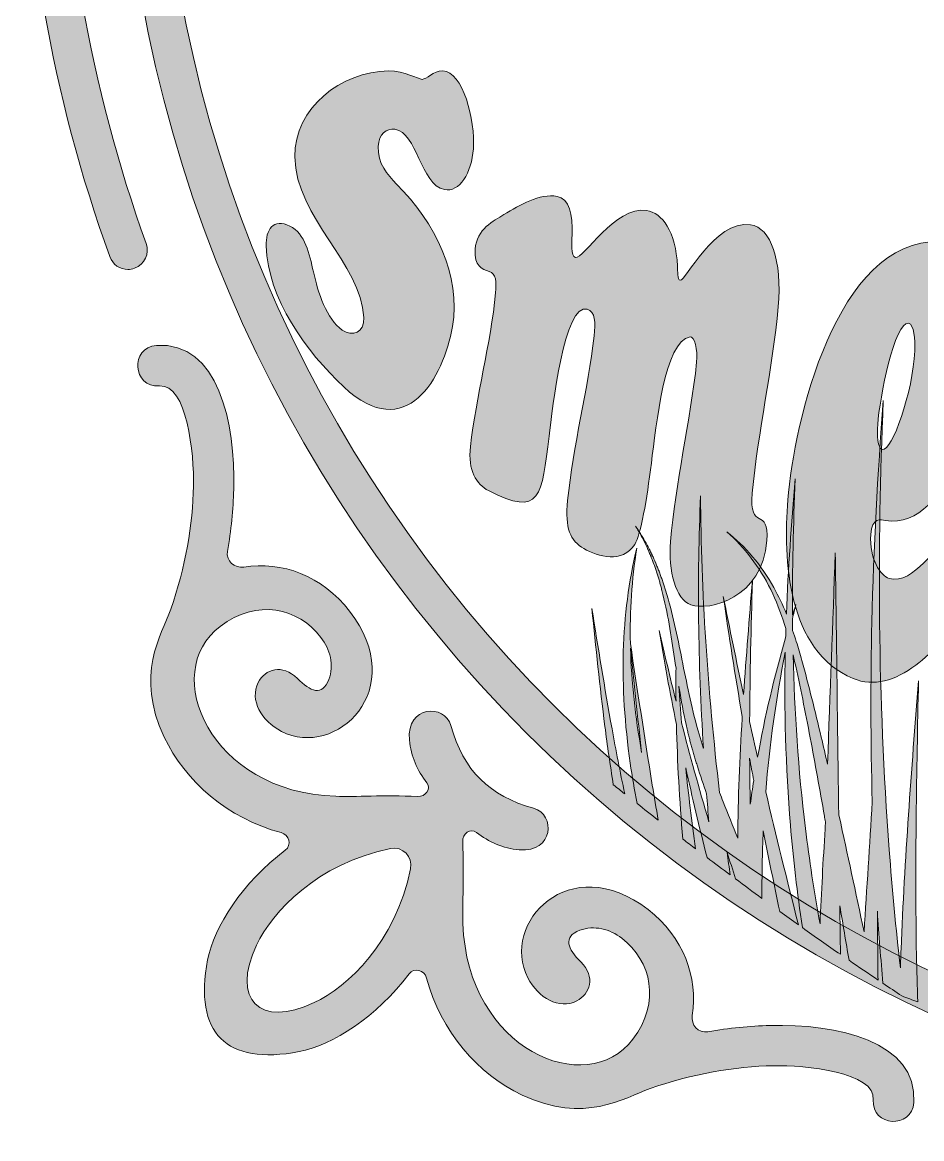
# Model space of a CAD drawing. Extents: x 431 to 599, y -390 to -223.
# Drawn here: x 431.5 to 482.2, y -384.9 to -321.9 of the extents above; entities that cross this region are included whole.
import ezdxf

# ---------------------------------------------------------------- set-up
doc = ezdxf.new("R2010")
doc.units = 0
doc.header["$MEASUREMENT"] = 0
doc.layers.add('Layer 1', color=7, linetype='Continuous', lineweight=0)

# ---------------------------------------------------------------- blocks, each defined once
blk = doc.blocks.new('Block_2')
at = {"layer": 'Layer 1', "true_color": 0x000000, "transparency": 33554687}
h = blk.add_hatch(color=18, dxfattribs=at)
h.dxf.hatch_style = 2
edge = h.paths.add_edge_path()
edge.add_spline(control_points=[(468.564, -359.781), (468.677, -360.445), (468.804, -361.118), (468.965, -361.805), (468.985, -361.891), (469.005, -361.977), (469.025, -362.063), (469.047, -362.15), (469.069, -362.236), (469.09, -362.323), (469.101, -362.366), (469.112, -362.41), (469.123, -362.453), (469.135, -362.496), (469.147, -362.54), (469.159, -362.583), (469.182, -362.67), (469.206, -362.757), (469.23, -362.844), (469.242, -362.888), (469.254, -362.932), (469.266, -362.975), (469.272, -362.997), (469.277, -363.019), (469.284, -363.041), (469.29, -363.063), (469.296, -363.084), (469.303, -363.106), (469.329, -363.193), (469.355, -363.281), (469.38, -363.368), (469.406, -363.455), (469.432, -363.543), (469.458, -363.631), (469.486, -363.718), (469.513, -363.805), (469.541, -363.893), (469.703, -364.411), (469.878, -364.93), (470.058, -365.45), (470.099, -365.975), (470.143, -366.503), (470.189, -367.034), (469.631, -365.129), (469.116, -363.268), (468.646, -361.45), (468.59, -360.757), (468.54, -360.067), (468.497, -359.382), (468.519, -359.514), (468.541, -359.647), (468.564, -359.781)], knot_values=[0, 0, 0, 0, 1, 1, 1, 2, 2, 2, 3, 3, 3, 4, 4, 4, 5, 5, 5, 6, 6, 6, 7, 7, 7, 8, 8, 8, 9, 9, 9, 10, 10, 10, 11, 11, 11, 12, 12, 12, 13, 13, 13, 14, 14, 14, 15, 15, 15, 16, 16, 16, 17, 17, 17, 17], degree=3, periodic=0)
edge = h.paths.add_edge_path()
edge.add_spline(control_points=[(472.718, -364.698), (472.648, -365.141), (472.584, -365.585), (472.524, -366.03), (472.504, -365.163), (472.492, -364.299), (472.487, -363.438), (472.562, -363.857), (472.639, -364.277), (472.718, -364.698)], knot_values=[0, 0, 0, 0, 1, 1, 1, 2, 2, 2, 3, 3, 3, 3], degree=3, periodic=0)
edge = h.paths.add_edge_path()
edge.add_spline(control_points=[(475.024, -357.981), (475.187, -358.686), (475.333, -359.4), (475.48, -360.119), (475.625, -360.838), (475.767, -361.561), (475.904, -362.288), (476.18, -363.743), (476.444, -365.214), (476.704, -366.701), (476.723, -366.81), (476.742, -366.92), (476.761, -367.029), (476.756, -367.163), (476.751, -367.297), (476.746, -367.431), (476.632, -369.212), (476.533, -370.995), (476.459, -372.789), (476.124, -370.967), (475.851, -369.171), (475.635, -367.4), (475.227, -364.067), (475.014, -360.819), (474.937, -357.612), (474.966, -357.735), (474.996, -357.858), (475.024, -357.981)], knot_values=[0, 0, 0, 0, 1, 1, 1, 2, 2, 2, 3, 3, 3, 4, 4, 4, 5, 5, 5, 6, 6, 6, 7, 7, 7, 8, 8, 8, 9, 9, 9, 9], degree=3, periodic=0)
edge = h.paths.add_edge_path()
edge.add_spline(control_points=[(466.75, -351.66), (466.759, -351.679), (466.767, -351.697), (466.776, -351.716), (466.784, -351.735), (466.792, -351.754), (466.8, -351.772), (466.832, -351.848), (466.864, -351.923), (466.895, -351.999), (466.903, -352.018), (466.911, -352.036), (466.919, -352.055), (466.927, -352.074), (466.935, -352.093), (466.942, -352.112), (467.001, -352.265), (467.062, -352.417), (467.115, -352.571), (467.141, -352.648), (467.17, -352.725), (467.196, -352.803), (467.221, -352.88), (467.246, -352.958), (467.272, -353.036), (467.284, -353.074), (467.297, -353.113), (467.309, -353.152), (467.321, -353.191), (467.332, -353.23), (467.344, -353.269), (467.367, -353.347), (467.39, -353.425), (467.414, -353.504), (467.435, -353.582), (467.457, -353.661), (467.478, -353.739), (467.489, -353.778), (467.5, -353.818), (467.51, -353.857), (467.52, -353.896), (467.53, -353.936), (467.54, -353.975), (467.701, -354.606), (467.832, -355.242), (467.945, -355.882), (468.058, -356.522), (468.157, -357.165), (468.255, -357.814), (468.281, -357.989), (468.308, -358.164), (468.334, -358.34), (468.328, -358.968), (468.329, -359.598), (468.335, -360.231), (467.996, -358.874), (467.681, -357.541), (467.393, -356.23), (467.667, -357.957), (467.989, -359.722), (468.358, -361.531), (468.409, -363.643), (468.531, -365.795), (468.716, -368.003), (468.957, -368.187), (469.197, -368.37), (469.438, -368.554), (469.224, -367.004), (469.035, -365.482), (468.88, -363.982), (469.246, -365.632), (469.649, -367.319), (470.087, -369.046), (470.522, -369.375), (470.957, -369.702), (471.394, -370.029), (471.335, -369.605), (471.27, -369.18), (471.214, -368.759), (471.379, -369.254), (471.538, -369.749), (471.684, -370.243), (471.684, -370.244), (471.684, -370.244), (471.684, -370.245), (472.182, -370.616), (472.681, -370.984), (473.182, -371.351), (473.177, -370.065), (473.197, -368.792), (473.257, -367.534), (473.549, -369.028), (473.862, -370.544), (474.184, -372.08), (474.536, -372.335), (474.888, -372.587), (475.241, -372.84), (474.586, -370.286), (473.971, -367.788), (473.397, -365.347), (473.609, -362.682), (473.974, -360.061), (474.499, -357.452), (474.435, -360.643), (474.51, -363.879), (474.788, -367.224), (474.945, -369.111), (475.168, -371.035), (475.467, -373), (476.177, -373.507), (476.891, -374.007), (477.607, -374.504), (477.596, -373.589), (477.585, -372.675), (477.574, -371.762), (477.747, -372.781), (477.92, -373.807), (478.093, -374.839), (478.636, -375.213), (479.181, -375.585), (479.728, -375.953), (479.716, -374.657), (479.704, -373.363), (479.692, -372.071), (479.777, -373.417), (479.886, -374.772), (480.005, -376.139), (480.361, -376.377), (480.718, -376.615), (481.076, -376.851), (481.373, -376.968), (481.671, -377.08), (481.97, -377.193), (481.942, -376.301), (481.913, -375.411), (481.897, -374.526), (481.807, -369.33), (481.909, -364.203), (482.012, -359.072), (481.618, -364.132), (481.226, -369.14), (481.026, -374.222), (481.013, -374.572), (481, -374.923), (480.988, -375.274), (480.735, -373.026), (480.528, -370.804), (480.362, -368.602), (480.035, -364.279), (479.865, -360.036), (479.819, -355.828), (479.773, -351.62), (479.851, -347.448), (480.023, -343.267), (479.705, -347.434), (479.482, -351.581), (479.383, -355.757), (479.304, -359.109), (479.306, -362.48), (479.405, -365.898), (479.251, -368.35), (479.097, -370.794), (478.943, -373.23), (478.475, -371.022), (478.007, -368.847), (477.537, -366.706), (477.528, -366.665), (477.519, -366.624), (477.51, -366.584), (477.448, -361.642), (477.384, -356.734), (477.318, -351.861), (477.172, -355.84), (477.026, -359.811), (476.88, -363.776), (476.763, -363.268), (476.646, -362.761), (476.527, -362.256), (476.354, -361.524), (476.178, -360.796), (475.997, -360.074), (475.815, -359.352), (475.634, -358.634), (475.435, -357.921), (475.334, -357.564), (475.23, -357.209), (475.119, -356.857), (475.052, -356.648), (474.983, -356.442), (474.911, -356.236), (474.909, -356.016), (474.906, -355.795), (474.905, -355.575), (474.966, -355.307), (475.03, -355.039), (475.095, -354.771), (475.03, -354.972), (474.967, -355.173), (474.904, -355.375), (474.889, -352.8), (474.952, -350.243), (475.061, -347.686), (474.837, -350.227), (474.66, -352.758), (474.562, -355.308), (474.352, -354.795), (474.119, -354.295), (473.853, -353.82), (473.151, -352.56), (472.241, -351.477), (471.201, -350.668), (472.204, -351.539), (473.049, -352.663), (473.674, -353.924), (473.987, -354.555), (474.243, -355.22), (474.462, -355.9), (474.487, -355.975), (474.51, -356.05), (474.533, -356.126), (474.528, -356.3), (474.522, -356.475), (474.518, -356.65), (473.869, -358.876), (473.343, -361.11), (472.939, -363.375), (472.785, -362.703), (472.635, -362.036), (472.487, -361.373), (472.487, -361.369), (472.487, -361.365), (472.487, -361.36), (472.503, -358.701), (472.572, -356.059), (472.644, -353.414), (472.466, -355.564), (472.292, -357.701), (472.149, -359.84), (471.741, -357.964), (471.358, -356.123), (471, -354.313), (471.317, -356.524), (471.675, -358.777), (472.071, -361.079), (472.068, -361.121), (472.065, -361.163), (472.063, -361.204), (471.929, -363.437), (471.836, -365.678), (471.816, -367.959), (471.543, -367.259), (471.265, -366.573), (470.996, -365.897), (470.927, -365.722), (470.858, -365.549), (470.79, -365.377), (470.116, -359.572), (469.747, -354.064), (469.721, -348.634), (469.517, -353.302), (469.578, -357.996), (469.879, -362.878), (469.874, -362.863), (469.87, -362.849), (469.865, -362.835), (469.839, -362.751), (469.812, -362.668), (469.785, -362.584), (469.772, -362.543), (469.759, -362.501), (469.745, -362.459), (469.733, -362.417), (469.721, -362.376), (469.708, -362.334), (469.683, -362.251), (469.659, -362.167), (469.634, -362.084), (469.61, -362.001), (469.587, -361.917), (469.564, -361.834), (469.377, -361.168), (469.22, -360.502), (469.075, -359.84), (468.93, -359.178), (468.799, -358.519), (468.667, -357.862), (468.535, -357.205), (468.402, -356.55), (468.253, -355.899), (468.105, -355.248), (467.938, -354.6), (467.742, -353.961), (467.73, -353.922), (467.717, -353.882), (467.705, -353.842), (467.692, -353.802), (467.679, -353.762), (467.666, -353.723), (467.64, -353.643), (467.614, -353.564), (467.588, -353.484), (467.56, -353.405), (467.533, -353.327), (467.505, -353.248), (467.491, -353.208), (467.477, -353.169), (467.463, -353.13), (467.45, -353.091), (467.434, -353.051), (467.419, -353.012), (467.39, -352.934), (467.36, -352.856), (467.33, -352.778), (467.3, -352.7), (467.267, -352.623), (467.236, -352.546), (467.174, -352.391), (467.104, -352.239), (467.037, -352.087), (467.028, -352.068), (467.02, -352.049), (467.011, -352.03), (467.002, -352.011), (466.993, -351.992), (466.984, -351.973), (466.966, -351.936), (466.948, -351.898), (466.93, -351.861), (466.912, -351.823), (466.894, -351.786), (466.876, -351.748), (466.867, -351.729), (466.858, -351.711), (466.849, -351.692), (466.839, -351.674), (466.829, -351.655), (466.82, -351.637), (466.742, -351.489), (466.668, -351.341), (466.584, -351.198), (466.424, -350.907), (466.243, -350.629), (466.058, -350.358), (466.228, -350.637), (466.394, -350.922), (466.539, -351.216), (466.615, -351.362), (466.681, -351.511), (466.75, -351.66)], knot_values=[0, 0, 0, 0, 1, 1, 1, 2, 2, 2, 3, 3, 3, 4, 4, 4, 5, 5, 5, 6, 6, 6, 7, 7, 7, 8, 8, 8, 9, 9, 9, 10, 10, 10, 11, 11, 11, 12, 12, 12, 13, 13, 13, 14, 14, 14, 15, 15, 15, 16, 16, 16, 17, 17, 17, 18, 18, 18, 19, 19, 19, 20, 20, 20, 21, 21, 21, 22, 22, 22, 23, 23, 23, 24, 24, 24, 25, 25, 25, 26, 26, 26, 27, 27, 27, 28, 28, 28, 29, 29, 29, 30, 30, 30, 31, 31, 31, 32, 32, 32, 33, 33, 33, 34, 34, 34, 35, 35, 35, 36, 36, 36, 37, 37, 37, 38, 38, 38, 39, 39, 39, 40, 40, 40, 41, 41, 41, 42, 42, 42, 43, 43, 43, 44, 44, 44, 45, 45, 45, 46, 46, 46, 47, 47, 47, 48, 48, 48, 49, 49, 49, 50, 50, 50, 51, 51, 51, 52, 52, 52, 53, 53, 53, 54, 54, 54, 55, 55, 55, 56, 56, 56, 57, 57, 57, 58, 58, 58, 59, 59, 59, 60, 60, 60, 61, 61, 61, 62, 62, 62, 63, 63, 63, 64, 64, 64, 65, 65, 65, 66, 66, 66, 67, 67, 67, 68, 68, 68, 69, 69, 69, 70, 70, 70, 71, 71, 71, 72, 72, 72, 73, 73, 73, 74, 74, 74, 75, 75, 75, 76, 76, 76, 77, 77, 77, 78, 78, 78, 79, 79, 79, 80, 80, 80, 81, 81, 81, 82, 82, 82, 83, 83, 83, 84, 84, 84, 85, 85, 85, 86, 86, 86, 87, 87, 87, 88, 88, 88, 89, 89, 89, 90, 90, 90, 91, 91, 91, 92, 92, 92, 93, 93, 93, 94, 94, 94, 95, 95, 95, 96, 96, 96, 97, 97, 97, 98, 98, 98, 99, 99, 99, 100, 100, 100, 101, 101, 101, 102, 102, 102, 103, 103, 103, 104, 104, 104, 105, 105, 105, 106, 106, 106, 107, 107, 107, 108, 108, 108, 109, 109, 109, 110, 110, 110, 111, 111, 111, 112, 112, 112, 113, 113, 113, 114, 114, 114, 115, 115, 115, 116, 116, 116, 116], degree=3, periodic=0)
h = blk.add_hatch(color=18, dxfattribs=at)
h.dxf.hatch_style = 2
edge = h.paths.add_edge_path()
edge.add_spline(control_points=[(466.394, -363.112), (466.035, -361.08), (465.82, -359.127), (465.766, -357.235), (465.967, -359.164), (466.169, -361.119), (466.394, -363.112)], knot_values=[0, 0, 0, 0, 1, 1, 1, 2, 2, 2, 2], degree=3, periodic=0)
edge = h.paths.add_edge_path()
edge.add_spline(control_points=[(466.137, -365.999), (466.534, -366.311), (466.932, -366.623), (467.331, -366.933), (467.218, -366.27), (467.103, -365.612), (466.997, -364.959), (466.552, -362.223), (466.156, -359.568), (465.759, -356.975), (465.721, -355.137), (465.836, -353.354), (466.121, -351.599), (465.667, -353.482), (465.418, -355.41), (465.362, -357.417), (465.305, -359.424), (465.44, -361.513), (465.751, -363.717), (465.857, -364.464), (465.991, -365.225), (466.137, -365.999)], knot_values=[0, 0, 0, 0, 1, 1, 1, 2, 2, 2, 3, 3, 3, 4, 4, 4, 5, 5, 5, 6, 6, 6, 7, 7, 7, 7], degree=3, periodic=0)
h = blk.add_hatch(color=18, dxfattribs=at)
h.dxf.hatch_style = 2
edge = h.paths.add_edge_path()
edge.add_spline(control_points=[(464.797, -364.941), (465.011, -365.111), (465.227, -365.281), (465.442, -365.451), (465.179, -364.204), (464.942, -362.983), (464.725, -361.782), (464.303, -359.457), (463.949, -357.207), (463.588, -355.004), (463.812, -357.175), (464.032, -359.374), (464.324, -361.647), (464.462, -362.725), (464.619, -363.821), (464.797, -364.941)], knot_values=[0, 0, 0, 0, 1, 1, 1, 2, 2, 2, 3, 3, 3, 4, 4, 4, 5, 5, 5, 5], degree=3, periodic=0)
at = {"layer": 'Layer 1'}
for points, knots in [([(466.75, -351.66), (466.759, -351.679), (466.767, -351.697), (466.776, -351.716), (466.784, -351.735), (466.792, -351.754), (466.8, -351.772), (466.832, -351.848), (466.864, -351.923), (466.895, -351.999), (466.903, -352.018), (466.911, -352.036), (466.919, -352.055), (466.927, -352.074), (466.935, -352.093), (466.942, -352.112), (467.001, -352.265), (467.062, -352.417), (467.115, -352.571), (467.141, -352.648), (467.17, -352.725), (467.196, -352.803), (467.221, -352.88), (467.246, -352.958), (467.272, -353.036), (467.284, -353.074), (467.297, -353.113), (467.309, -353.152), (467.321, -353.191), (467.332, -353.23), (467.344, -353.269), (467.367, -353.347), (467.39, -353.425), (467.414, -353.504), (467.435, -353.582), (467.457, -353.661), (467.478, -353.739), (467.489, -353.778), (467.5, -353.818), (467.51, -353.857), (467.52, -353.896), (467.53, -353.936), (467.54, -353.975), (467.701, -354.606), (467.832, -355.242), (467.945, -355.882), (468.058, -356.522), (468.157, -357.165), (468.255, -357.814), (468.281, -357.989), (468.308, -358.164), (468.334, -358.34), (468.328, -358.968), (468.329, -359.598), (468.335, -360.231), (467.996, -358.874), (467.681, -357.541), (467.393, -356.23), (467.667, -357.957), (467.989, -359.722), (468.358, -361.531), (468.409, -363.643), (468.531, -365.795), (468.716, -368.003), (468.957, -368.187), (469.197, -368.37), (469.438, -368.554), (469.224, -367.004), (469.035, -365.482), (468.88, -363.982), (469.246, -365.632), (469.649, -367.319), (470.087, -369.046), (470.522, -369.375), (470.957, -369.702), (471.394, -370.029), (471.335, -369.605), (471.27, -369.18), (471.214, -368.759), (471.379, -369.254), (471.538, -369.749), (471.684, -370.243), (471.684, -370.244), (471.684, -370.244), (471.684, -370.245), (472.182, -370.616), (472.681, -370.984), (473.182, -371.351), (473.177, -370.065), (473.197, -368.792), (473.257, -367.534), (473.549, -369.028), (473.862, -370.544), (474.184, -372.08), (474.536, -372.335), (474.888, -372.587), (475.241, -372.84), (474.586, -370.286), (473.971, -367.788), (473.397, -365.347), (473.609, -362.682), (473.974, -360.061), (474.499, -357.452), (474.435, -360.643), (474.51, -363.879), (474.788, -367.224), (474.945, -369.111), (475.168, -371.035), (475.467, -373), (476.177, -373.507), (476.891, -374.007), (477.607, -374.504), (477.596, -373.589), (477.585, -372.675), (477.574, -371.762), (477.747, -372.781), (477.92, -373.807), (478.093, -374.839), (478.636, -375.213), (479.181, -375.585), (479.728, -375.953), (479.716, -374.657), (479.704, -373.363), (479.692, -372.071), (479.777, -373.417), (479.886, -374.772), (480.005, -376.139), (480.361, -376.377), (480.718, -376.615), (481.076, -376.851), (481.373, -376.968), (481.671, -377.08), (481.97, -377.193), (481.942, -376.301), (481.913, -375.411), (481.897, -374.526), (481.807, -369.33), (481.909, -364.203), (482.012, -359.072), (481.618, -364.132), (481.226, -369.14), (481.026, -374.222), (481.013, -374.572), (481, -374.923), (480.988, -375.274), (480.735, -373.026), (480.528, -370.804), (480.362, -368.602), (480.035, -364.279), (479.865, -360.036), (479.819, -355.828), (479.773, -351.62), (479.851, -347.448), (480.023, -343.267), (479.705, -347.434), (479.482, -351.581), (479.383, -355.757), (479.304, -359.109), (479.306, -362.48), (479.405, -365.898), (479.251, -368.35), (479.097, -370.794), (478.943, -373.23), (478.475, -371.022), (478.007, -368.847), (477.537, -366.706), (477.528, -366.665), (477.519, -366.624), (477.51, -366.584), (477.448, -361.642), (477.384, -356.734), (477.318, -351.861), (477.172, -355.84), (477.026, -359.811), (476.88, -363.776), (476.763, -363.268), (476.646, -362.761), (476.527, -362.256), (476.354, -361.524), (476.178, -360.796), (475.997, -360.074), (475.815, -359.352), (475.634, -358.634), (475.435, -357.921), (475.334, -357.564), (475.23, -357.209), (475.119, -356.857), (475.052, -356.648), (474.983, -356.442), (474.911, -356.236), (474.909, -356.016), (474.906, -355.795), (474.905, -355.575), (474.966, -355.307), (475.03, -355.039), (475.095, -354.771), (475.03, -354.972), (474.967, -355.173), (474.904, -355.375), (474.889, -352.8), (474.952, -350.243), (475.061, -347.686), (474.837, -350.227), (474.66, -352.758), (474.562, -355.308), (474.352, -354.795), (474.119, -354.295), (473.853, -353.82), (473.151, -352.56), (472.241, -351.477), (471.201, -350.668), (472.204, -351.539), (473.049, -352.663), (473.674, -353.924), (473.987, -354.555), (474.243, -355.22), (474.462, -355.9), (474.487, -355.975), (474.51, -356.05), (474.533, -356.126), (474.528, -356.3), (474.522, -356.475), (474.518, -356.65), (473.869, -358.876), (473.343, -361.11), (472.939, -363.375), (472.785, -362.703), (472.635, -362.036), (472.487, -361.373), (472.487, -361.369), (472.487, -361.365), (472.487, -361.36), (472.503, -358.701), (472.572, -356.059), (472.644, -353.414), (472.466, -355.564), (472.292, -357.701), (472.149, -359.84), (471.741, -357.964), (471.358, -356.123), (471, -354.313), (471.317, -356.524), (471.675, -358.777), (472.071, -361.079), (472.068, -361.121), (472.065, -361.163), (472.063, -361.204), (471.929, -363.437), (471.836, -365.678), (471.816, -367.959), (471.543, -367.259), (471.265, -366.573), (470.996, -365.897), (470.927, -365.722), (470.858, -365.549), (470.79, -365.377), (470.116, -359.572), (469.747, -354.064), (469.721, -348.634), (469.517, -353.302), (469.578, -357.996), (469.879, -362.878), (469.874, -362.863), (469.87, -362.849), (469.865, -362.835), (469.839, -362.751), (469.812, -362.668), (469.785, -362.584), (469.772, -362.543), (469.759, -362.501), (469.745, -362.459), (469.733, -362.417), (469.721, -362.376), (469.708, -362.334), (469.683, -362.251), (469.659, -362.167), (469.634, -362.084), (469.61, -362.001), (469.587, -361.917), (469.564, -361.834), (469.377, -361.168), (469.22, -360.502), (469.075, -359.84), (468.93, -359.178), (468.799, -358.519), (468.667, -357.862), (468.535, -357.205), (468.402, -356.55), (468.253, -355.899), (468.105, -355.248), (467.938, -354.6), (467.742, -353.961), (467.73, -353.922), (467.717, -353.882), (467.705, -353.842), (467.692, -353.802), (467.679, -353.762), (467.666, -353.723), (467.64, -353.643), (467.614, -353.564), (467.588, -353.484), (467.56, -353.405), (467.533, -353.327), (467.505, -353.248), (467.491, -353.208), (467.477, -353.169), (467.463, -353.13), (467.45, -353.091), (467.434, -353.051), (467.419, -353.012), (467.39, -352.934), (467.36, -352.856), (467.33, -352.778), (467.3, -352.7), (467.267, -352.623), (467.236, -352.546), (467.174, -352.391), (467.104, -352.239), (467.037, -352.087), (467.028, -352.068), (467.02, -352.049), (467.011, -352.03), (467.002, -352.011), (466.993, -351.992), (466.984, -351.973), (466.966, -351.936), (466.948, -351.898), (466.93, -351.861), (466.912, -351.823), (466.894, -351.786), (466.876, -351.748), (466.867, -351.729), (466.858, -351.711), (466.849, -351.692), (466.839, -351.674), (466.829, -351.655), (466.82, -351.637), (466.742, -351.489), (466.668, -351.341), (466.584, -351.198), (466.424, -350.907), (466.243, -350.629), (466.058, -350.358), (466.228, -350.637), (466.394, -350.922), (466.539, -351.216), (466.615, -351.362), (466.681, -351.511), (466.75, -351.66)], [0, 0, 0, 0, 1, 1, 1, 2, 2, 2, 3, 3, 3, 4, 4, 4, 5, 5, 5, 6, 6, 6, 7, 7, 7, 8, 8, 8, 9, 9, 9, 10, 10, 10, 11, 11, 11, 12, 12, 12, 13, 13, 13, 14, 14, 14, 15, 15, 15, 16, 16, 16, 17, 17, 17, 18, 18, 18, 19, 19, 19, 20, 20, 20, 21, 21, 21, 22, 22, 22, 23, 23, 23, 24, 24, 24, 25, 25, 25, 26, 26, 26, 27, 27, 27, 28, 28, 28, 29, 29, 29, 30, 30, 30, 31, 31, 31, 32, 32, 32, 33, 33, 33, 34, 34, 34, 35, 35, 35, 36, 36, 36, 37, 37, 37, 38, 38, 38, 39, 39, 39, 40, 40, 40, 41, 41, 41, 42, 42, 42, 43, 43, 43, 44, 44, 44, 45, 45, 45, 46, 46, 46, 47, 47, 47, 48, 48, 48, 49, 49, 49, 50, 50, 50, 51, 51, 51, 52, 52, 52, 53, 53, 53, 54, 54, 54, 55, 55, 55, 56, 56, 56, 57, 57, 57, 58, 58, 58, 59, 59, 59, 60, 60, 60, 61, 61, 61, 62, 62, 62, 63, 63, 63, 64, 64, 64, 65, 65, 65, 66, 66, 66, 67, 67, 67, 68, 68, 68, 69, 69, 69, 70, 70, 70, 71, 71, 71, 72, 72, 72, 73, 73, 73, 74, 74, 74, 75, 75, 75, 76, 76, 76, 77, 77, 77, 78, 78, 78, 79, 79, 79, 80, 80, 80, 81, 81, 81, 82, 82, 82, 83, 83, 83, 84, 84, 84, 85, 85, 85, 86, 86, 86, 87, 87, 87, 88, 88, 88, 89, 89, 89, 90, 90, 90, 91, 91, 91, 92, 92, 92, 93, 93, 93, 94, 94, 94, 95, 95, 95, 96, 96, 96, 97, 97, 97, 98, 98, 98, 99, 99, 99, 100, 100, 100, 101, 101, 101, 102, 102, 102, 103, 103, 103, 104, 104, 104, 105, 105, 105, 106, 106, 106, 107, 107, 107, 108, 108, 108, 109, 109, 109, 110, 110, 110, 111, 111, 111, 112, 112, 112, 113, 113, 113, 114, 114, 114, 115, 115, 115, 116, 116, 116, 116]), ([(466.137, -365.999), (466.534, -366.311), (466.932, -366.623), (467.331, -366.933), (467.218, -366.27), (467.103, -365.612), (466.997, -364.959), (466.552, -362.223), (466.156, -359.568), (465.759, -356.975), (465.721, -355.137), (465.836, -353.354), (466.121, -351.599), (465.667, -353.482), (465.418, -355.41), (465.362, -357.417), (465.305, -359.424), (465.44, -361.513), (465.751, -363.717), (465.857, -364.464), (465.991, -365.225), (466.137, -365.999)], [0, 0, 0, 0, 1, 1, 1, 2, 2, 2, 3, 3, 3, 4, 4, 4, 5, 5, 5, 6, 6, 6, 7, 7, 7, 7]), ([(464.797, -364.941), (465.011, -365.111), (465.227, -365.281), (465.442, -365.451), (465.179, -364.204), (464.942, -362.983), (464.725, -361.782), (464.303, -359.457), (463.949, -357.207), (463.588, -355.004), (463.812, -357.175), (464.032, -359.374), (464.324, -361.647), (464.462, -362.725), (464.619, -363.821), (464.797, -364.941)], [0, 0, 0, 0, 1, 1, 1, 2, 2, 2, 3, 3, 3, 4, 4, 4, 5, 5, 5, 5]), ([(466.394, -363.112), (466.035, -361.08), (465.82, -359.127), (465.766, -357.235), (465.967, -359.164), (466.169, -361.119), (466.394, -363.112)], [0, 0, 0, 0, 1, 1, 1, 2, 2, 2, 2]), ([(475.024, -357.981), (475.187, -358.686), (475.333, -359.4), (475.48, -360.119), (475.625, -360.838), (475.767, -361.561), (475.904, -362.288), (476.18, -363.743), (476.444, -365.214), (476.704, -366.701), (476.723, -366.81), (476.742, -366.92), (476.761, -367.029), (476.756, -367.163), (476.751, -367.297), (476.746, -367.431), (476.632, -369.212), (476.533, -370.995), (476.459, -372.789), (476.124, -370.967), (475.851, -369.171), (475.635, -367.4), (475.227, -364.067), (475.014, -360.819), (474.937, -357.612), (474.966, -357.735), (474.996, -357.858), (475.024, -357.981)], [0, 0, 0, 0, 1, 1, 1, 2, 2, 2, 3, 3, 3, 4, 4, 4, 5, 5, 5, 6, 6, 6, 7, 7, 7, 8, 8, 8, 9, 9, 9, 9]), ([(468.564, -359.781), (468.677, -360.445), (468.804, -361.118), (468.965, -361.805), (468.985, -361.891), (469.005, -361.977), (469.025, -362.063), (469.047, -362.15), (469.069, -362.236), (469.09, -362.323), (469.101, -362.366), (469.112, -362.41), (469.123, -362.453), (469.135, -362.496), (469.147, -362.54), (469.159, -362.583), (469.182, -362.67), (469.206, -362.757), (469.23, -362.844), (469.242, -362.888), (469.254, -362.932), (469.266, -362.975), (469.272, -362.997), (469.277, -363.019), (469.284, -363.041), (469.29, -363.063), (469.296, -363.084), (469.303, -363.106), (469.329, -363.193), (469.355, -363.281), (469.38, -363.368), (469.406, -363.455), (469.432, -363.543), (469.458, -363.631), (469.486, -363.718), (469.513, -363.805), (469.541, -363.893), (469.703, -364.411), (469.878, -364.93), (470.058, -365.45), (470.099, -365.975), (470.143, -366.503), (470.189, -367.034), (469.631, -365.129), (469.116, -363.268), (468.646, -361.45), (468.59, -360.757), (468.54, -360.067), (468.497, -359.382), (468.519, -359.514), (468.541, -359.647), (468.564, -359.781)], [0, 0, 0, 0, 1, 1, 1, 2, 2, 2, 3, 3, 3, 4, 4, 4, 5, 5, 5, 6, 6, 6, 7, 7, 7, 8, 8, 8, 9, 9, 9, 10, 10, 10, 11, 11, 11, 12, 12, 12, 13, 13, 13, 14, 14, 14, 15, 15, 15, 16, 16, 16, 17, 17, 17, 17]), ([(472.718, -364.698), (472.648, -365.141), (472.584, -365.585), (472.524, -366.03), (472.504, -365.163), (472.492, -364.299), (472.487, -363.438), (472.562, -363.857), (472.639, -364.277), (472.718, -364.698)], [0, 0, 0, 0, 1, 1, 1, 2, 2, 2, 3, 3, 3, 3])]:
    blk.add_open_spline(points, degree=3, knots=knots, dxfattribs=at)
blk = doc.blocks.new('Block_5')
at = {"layer": 'Layer 1', "true_color": 0x000000, "transparency": 33554687}
h = blk.add_hatch(color=18, dxfattribs=at)
h.dxf.hatch_style = 2
edge = h.paths.add_edge_path()
edge.add_spline(control_points=[(437.421, -335.87), (436.974, -335.87), (436.555, -335.593), (436.394, -335.149), (433.123, -326.075), (431.464, -316.536), (431.464, -306.797), (431.464, -297.01), (433.137, -287.431), (436.437, -278.324), (436.643, -277.757), (437.273, -277.469), (437.836, -277.67), (438.403, -277.876), (438.695, -278.502), (438.491, -279.069), (435.277, -287.936), (433.648, -297.266), (433.648, -306.797), (433.648, -316.282), (435.263, -325.572), (438.449, -334.407), (438.653, -334.975), (438.36, -335.6), (437.793, -335.805), (437.67, -335.849), (437.544, -335.87), (437.421, -335.87)], knot_values=[0, 0, 0, 0, 1, 1, 1, 2, 2, 2, 3, 3, 3, 4, 4, 4, 5, 5, 5, 6, 6, 6, 7, 7, 7, 8, 8, 8, 9, 9, 9, 9], degree=3, periodic=0)
at = {"layer": 'Layer 1'}
blk.add_open_spline([(437.421, -335.87), (436.974, -335.87), (436.555, -335.593), (436.394, -335.149), (433.123, -326.075), (431.464, -316.536), (431.464, -306.797), (431.464, -297.01), (433.137, -287.431), (436.437, -278.324), (436.643, -277.757), (437.273, -277.469), (437.836, -277.67), (438.403, -277.876), (438.695, -278.502), (438.491, -279.069), (435.277, -287.936), (433.648, -297.266), (433.648, -306.797), (433.648, -316.282), (435.263, -325.572), (438.449, -334.407), (438.653, -334.975), (438.36, -335.6), (437.793, -335.805), (437.67, -335.849), (437.544, -335.87), (437.421, -335.87)], degree=3, knots=[0, 0, 0, 0, 1, 1, 1, 2, 2, 2, 3, 3, 3, 4, 4, 4, 5, 5, 5, 6, 6, 6, 7, 7, 7, 8, 8, 8, 9, 9, 9, 9], dxfattribs=at)
blk = doc.blocks.new('Block_6')
at = {"layer": 'Layer 1', "true_color": 0x000000, "transparency": 33554687}
h = blk.add_hatch(color=18, dxfattribs=at)
h.dxf.hatch_style = 2
edge = h.paths.add_edge_path()
edge.add_spline(control_points=[(453.365, -369.677), (452.51, -373.841), (449.806, -376.342), (447.926, -377.229), (444.849, -378.685), (443.221, -377.054), (444.676, -373.98), (445.565, -372.098), (448.065, -369.398), (452.229, -368.538), (452.907, -368.398), (453.508, -368.998), (453.365, -369.677)], knot_values=[0, 0, 0, 0, 1, 1, 1, 2, 2, 2, 3, 3, 3, 4, 4, 4, 4], degree=3, periodic=0)
edge = h.paths.add_edge_path()
edge.add_spline(control_points=[(473.633, -378.515), (472.501, -378.544), (471.319, -378.663), (470.128, -378.873), (469.596, -378.965), (469.162, -378.478), (469.249, -377.946), (469.592, -375.817), (468.758, -373.522), (466.762, -371.98), (462.338, -368.574), (458.4, -372.739), (459.979, -375.831), (460.564, -376.965), (461.744, -377.635), (462.731, -377.135), (463.488, -376.752), (463.816, -375.783), (462.963, -374.928), (462.232, -374.199), (461.929, -373.527), (462.902, -373.149), (463.712, -372.842), (464.606, -373.082), (465.278, -373.597), (466.948, -374.887), (467.483, -377.196), (465.903, -379.286), (463.3, -382.727), (456.556, -379.891), (456.314, -372.766), (456.277, -371.686), (456.393, -370.054), (456.302, -368.147), (456.284, -367.707), (456.734, -367.352), (457.083, -367.624), (457.77, -368.166), (458.565, -368.526), (459.492, -368.609), (461.452, -368.784), (461.539, -366.608), (460.305, -366.267), (457.813, -365.576), (456.343, -364.15), (455.638, -361.6), (455.299, -360.367), (453.122, -360.452), (453.297, -362.412), (453.381, -363.338), (453.74, -364.138), (454.282, -364.823), (454.553, -365.17), (454.199, -365.62), (453.757, -365.601), (451.853, -365.514), (450.22, -365.627), (449.141, -365.591), (442.014, -365.35), (439.179, -358.605), (442.622, -356.002), (444.71, -354.421), (447.021, -354.956), (448.307, -356.627), (448.825, -357.297), (449.063, -358.193), (448.756, -359.004), (448.379, -359.975), (447.708, -359.676), (446.977, -358.942), (446.122, -358.088), (445.154, -358.42), (444.77, -359.174), (444.27, -360.162), (444.941, -361.342), (446.075, -361.925), (449.166, -363.506), (453.331, -359.567), (449.925, -355.144), (448.385, -353.146), (446.087, -352.313), (443.958, -352.656), (443.427, -352.744), (442.941, -352.31), (443.034, -351.78), (443.241, -350.588), (443.361, -349.405), (443.389, -348.274), (443.487, -344.544), (442.513, -339.908), (439.035, -340.159), (437.524, -340.263), (437.681, -342.553), (439.195, -342.444), (440.759, -342.303), (441.154, -346.283), (441.118, -348.09), (441.075, -350.225), (440.666, -352.69), (439.833, -355.034), (439.296, -356.528), (437.807, -358.721), (439.466, -362.248), (440.634, -364.735), (443.06, -366.852), (446.063, -367.637), (446.521, -367.757), (446.676, -368.346), (446.297, -368.63), (443.876, -370.458), (442.279, -372.95), (441.913, -374.816), (441.126, -378.946), (442.955, -380.782), (447.087, -379.992), (448.958, -379.631), (451.449, -378.032), (453.276, -375.609), (453.56, -375.232), (454.149, -375.384), (454.269, -375.843), (455.054, -378.845), (457.169, -381.273), (459.657, -382.441), (463.184, -384.099), (465.38, -382.61), (466.872, -382.076), (469.217, -381.24), (471.682, -380.833), (473.816, -380.787), (475.622, -380.751), (479.603, -381.146), (479.461, -382.712), (479.351, -384.225), (481.645, -384.383), (481.748, -382.87), (481.996, -379.394), (477.36, -378.421), (473.633, -378.515)], knot_values=[0, 0, 0, 0, 1, 1, 1, 2, 2, 2, 3, 3, 3, 4, 4, 4, 5, 5, 5, 6, 6, 6, 7, 7, 7, 8, 8, 8, 9, 9, 9, 10, 10, 10, 11, 11, 11, 12, 12, 12, 13, 13, 13, 14, 14, 14, 15, 15, 15, 16, 16, 16, 17, 17, 17, 18, 18, 18, 19, 19, 19, 20, 20, 20, 21, 21, 21, 22, 22, 22, 23, 23, 23, 24, 24, 24, 25, 25, 25, 26, 26, 26, 27, 27, 27, 28, 28, 28, 29, 29, 29, 30, 30, 30, 31, 31, 31, 32, 32, 32, 33, 33, 33, 34, 34, 34, 35, 35, 35, 36, 36, 36, 37, 37, 37, 38, 38, 38, 39, 39, 39, 40, 40, 40, 41, 41, 41, 42, 42, 42, 43, 43, 43, 44, 44, 44, 45, 45, 45, 46, 46, 46, 46], degree=3, periodic=0)
at = {"layer": 'Layer 1'}
for points, knots in [([(473.633, -378.515), (472.501, -378.544), (471.319, -378.663), (470.128, -378.873), (469.596, -378.965), (469.162, -378.478), (469.249, -377.946), (469.592, -375.817), (468.758, -373.522), (466.762, -371.98), (462.338, -368.574), (458.4, -372.739), (459.979, -375.831), (460.564, -376.965), (461.744, -377.635), (462.731, -377.135), (463.488, -376.752), (463.816, -375.783), (462.963, -374.928), (462.232, -374.199), (461.929, -373.527), (462.902, -373.149), (463.712, -372.842), (464.606, -373.082), (465.278, -373.597), (466.948, -374.887), (467.483, -377.196), (465.903, -379.286), (463.3, -382.727), (456.556, -379.891), (456.314, -372.766), (456.277, -371.686), (456.393, -370.054), (456.302, -368.147), (456.284, -367.707), (456.734, -367.352), (457.083, -367.624), (457.77, -368.166), (458.565, -368.526), (459.492, -368.609), (461.452, -368.784), (461.539, -366.608), (460.305, -366.267), (457.813, -365.576), (456.343, -364.15), (455.638, -361.6), (455.299, -360.367), (453.122, -360.452), (453.297, -362.412), (453.381, -363.338), (453.74, -364.138), (454.282, -364.823), (454.553, -365.17), (454.199, -365.62), (453.757, -365.601), (451.853, -365.514), (450.22, -365.627), (449.141, -365.591), (442.014, -365.35), (439.179, -358.605), (442.622, -356.002), (444.71, -354.421), (447.021, -354.956), (448.307, -356.627), (448.825, -357.297), (449.063, -358.193), (448.756, -359.004), (448.379, -359.975), (447.708, -359.676), (446.977, -358.942), (446.122, -358.088), (445.154, -358.42), (444.77, -359.174), (444.27, -360.162), (444.941, -361.342), (446.075, -361.925), (449.166, -363.506), (453.331, -359.567), (449.925, -355.144), (448.385, -353.146), (446.087, -352.313), (443.958, -352.656), (443.427, -352.744), (442.941, -352.31), (443.034, -351.78), (443.241, -350.588), (443.361, -349.405), (443.389, -348.274), (443.487, -344.544), (442.513, -339.908), (439.035, -340.159), (437.524, -340.263), (437.681, -342.553), (439.195, -342.444), (440.759, -342.303), (441.154, -346.283), (441.118, -348.09), (441.075, -350.225), (440.666, -352.69), (439.833, -355.034), (439.296, -356.528), (437.807, -358.721), (439.466, -362.248), (440.634, -364.735), (443.06, -366.852), (446.063, -367.637), (446.521, -367.757), (446.676, -368.346), (446.297, -368.63), (443.876, -370.458), (442.279, -372.95), (441.913, -374.816), (441.126, -378.946), (442.955, -380.782), (447.087, -379.992), (448.958, -379.631), (451.449, -378.032), (453.276, -375.609), (453.56, -375.232), (454.149, -375.384), (454.269, -375.843), (455.054, -378.845), (457.169, -381.273), (459.657, -382.441), (463.184, -384.099), (465.38, -382.61), (466.872, -382.076), (469.217, -381.24), (471.682, -380.833), (473.816, -380.787), (475.622, -380.751), (479.603, -381.146), (479.461, -382.712), (479.351, -384.225), (481.645, -384.383), (481.748, -382.87), (481.996, -379.394), (477.36, -378.421), (473.633, -378.515)], [0, 0, 0, 0, 1, 1, 1, 2, 2, 2, 3, 3, 3, 4, 4, 4, 5, 5, 5, 6, 6, 6, 7, 7, 7, 8, 8, 8, 9, 9, 9, 10, 10, 10, 11, 11, 11, 12, 12, 12, 13, 13, 13, 14, 14, 14, 15, 15, 15, 16, 16, 16, 17, 17, 17, 18, 18, 18, 19, 19, 19, 20, 20, 20, 21, 21, 21, 22, 22, 22, 23, 23, 23, 24, 24, 24, 25, 25, 25, 26, 26, 26, 27, 27, 27, 28, 28, 28, 29, 29, 29, 30, 30, 30, 31, 31, 31, 32, 32, 32, 33, 33, 33, 34, 34, 34, 35, 35, 35, 36, 36, 36, 37, 37, 37, 38, 38, 38, 39, 39, 39, 40, 40, 40, 41, 41, 41, 42, 42, 42, 43, 43, 43, 44, 44, 44, 45, 45, 45, 46, 46, 46, 46]), ([(453.365, -369.677), (452.51, -373.841), (449.806, -376.342), (447.926, -377.229), (444.849, -378.685), (443.221, -377.054), (444.676, -373.98), (445.565, -372.098), (448.065, -369.398), (452.229, -368.538), (452.907, -368.398), (453.508, -368.998), (453.365, -369.677)], [0, 0, 0, 0, 1, 1, 1, 2, 2, 2, 3, 3, 3, 4, 4, 4, 4])]:
    blk.add_open_spline(points, degree=3, knots=knots, dxfattribs=at)
blk = doc.blocks.new('Block_4')
at = {"layer": 'Layer 1'}
for name in ['Block_5', 'Block_6']:
    blk.add_blockref(name, (0, 0), dxfattribs=at)
blk = doc.blocks.new('Block_3')
at = {"layer": 'Layer 1', "true_color": 0x000000, "transparency": 33554687}
h = blk.add_hatch(color=18, dxfattribs=at)
h.dxf.hatch_style = 2
edge = h.paths.add_edge_path()
edge.add_spline(control_points=[(515.085, -230.876), (473.221, -230.876), (439.162, -264.934), (439.162, -306.797), (439.162, -348.66), (473.221, -382.719), (515.085, -382.719), (556.95, -382.719), (591.008, -348.66), (591.008, -306.797), (591.008, -264.934), (556.95, -230.876), (515.085, -230.876)], knot_values=[0, 0, 0, 0, 1, 1, 1, 2, 2, 2, 3, 3, 3, 4, 4, 4, 4], degree=3, periodic=0)
edge = h.paths.add_edge_path()
edge.add_spline(control_points=[(515.085, -384.903), (472.017, -384.903), (436.978, -349.865), (436.978, -306.797), (436.978, -263.729), (472.017, -228.692), (515.085, -228.692), (558.153, -228.692), (593.192, -263.729), (593.192, -306.797), (593.192, -349.865), (558.153, -384.903), (515.085, -384.903)], knot_values=[0, 0, 0, 0, 1, 1, 1, 2, 2, 2, 3, 3, 3, 4, 4, 4, 4], degree=3, periodic=0)
at = {"layer": 'Layer 1'}
for points in [[(515.085, -384.903), (472.017, -384.903), (436.978, -349.865), (436.978, -306.797), (436.978, -263.729), (472.017, -228.692), (515.085, -228.692), (558.153, -228.692), (593.192, -263.729), (593.192, -306.797), (593.192, -349.865), (558.153, -384.903), (515.085, -384.903)], [(515.085, -230.876), (473.221, -230.876), (439.162, -264.934), (439.162, -306.797), (439.162, -348.66), (473.221, -382.719), (515.085, -382.719), (556.95, -382.719), (591.008, -348.66), (591.008, -306.797), (591.008, -264.934), (556.95, -230.876), (515.085, -230.876)]]:
    blk.add_open_spline(points, degree=3, knots=[0, 0, 0, 0, 1, 1, 1, 2, 2, 2, 3, 3, 3, 4, 4, 4, 4], dxfattribs=at)
blk.add_blockref('Block_4', (0, 0), dxfattribs=at)
blk = doc.blocks.new('Block_9')
at = {"layer": 'Layer 1', "true_color": 0x000000, "transparency": 33554687}
h = blk.add_hatch(color=18, dxfattribs=at)
h.dxf.hatch_style = 2
edge = h.paths.add_edge_path()
edge.add_spline(control_points=[(445.216, -334.537), (445.188, -333.632), (445.623, -332.971), (446.549, -333.422), (447.424, -333.849), (447.653, -334.994), (447.882, -336.002), (448.148, -337.175), (448.606, -338.674), (449.511, -339.286), (450.081, -339.671), (450.754, -339.461), (450.717, -338.59), (450.586, -335.513), (446.889, -332.982), (446.836, -329.515), (446.793, -326.749), (449.455, -324.708), (452.122, -324.673), (453.045, -324.661), (453.771, -325.142), (454.018, -325.146), (454.265, -325.15), (454.641, -324.673), (455.175, -324.673), (456.301, -324.673), (457.026, -327.466), (456.906, -329.061), (456.804, -330.412), (456.117, -331.549), (455.269, -331.369), (453.923, -331.084), (453.728, -328.114), (452.477, -327.964), (451.992, -327.906), (451.581, -328.218), (451.54, -328.938), (451.487, -329.888), (452.064, -330.528), (452.569, -331.054), (454.741, -333.227), (456.228, -336.217), (455.727, -339.097), (455.227, -341.965), (453.118, -345.791), (449.598, -342.496), (447.461, -340.495), (445.309, -337.534), (445.216, -334.537)], knot_values=[0, 0, 0, 0, 1, 1, 1, 2, 2, 2, 3, 3, 3, 4, 4, 4, 5, 5, 5, 6, 6, 6, 7, 7, 7, 8, 8, 8, 9, 9, 9, 10, 10, 10, 11, 11, 11, 12, 12, 12, 13, 13, 13, 14, 14, 14, 15, 15, 15, 16, 16, 16, 16], degree=3, periodic=0)
h = blk.add_hatch(color=18, dxfattribs=at)
h.dxf.hatch_style = 2
edge = h.paths.add_edge_path()
edge.add_spline(control_points=[(468.422, -335.678), (468.436, -335.967), (468.397, -336.449), (468.567, -336.484), (468.869, -336.546), (470.494, -333.088), (472.531, -333.35), (473.693, -333.5), (474.332, -335.384), (474.096, -337.982), (473.78, -341.46), (472.961, -345.024), (472.634, -348.49), (472.428, -350.672), (473.615, -349.222), (473.465, -351.166), (473.212, -354.433), (470.187, -355.159), (469.178, -354.787), (468.314, -354.468), (467.896, -352.911), (468.03, -351.211), (468.284, -347.987), (469.143, -344.412), (469.496, -341.108), (469.573, -340.386), (469.364, -339.636), (469.131, -339.672), (467.689, -339.894), (467.217, -344.66), (466.945, -346.79), (466.679, -348.875), (466.361, -350.816), (466.006, -351.379), (465.318, -352.473), (463.932, -352.068), (463.132, -351.613), (462.369, -351.178), (462.062, -350.483), (462.218, -348.907), (462.523, -345.839), (463.374, -342.643), (463.714, -339.619), (463.799, -338.867), (463.791, -338.24), (463.327, -338.106), (462.027, -337.731), (461.374, -343.714), (461.179, -345.268), (460.755, -348.637), (460.724, -349.88), (457.756, -348.348), (457.069, -347.994), (456.588, -347.209), (456.737, -345.866), (457.049, -343.043), (457.891, -340.073), (458.157, -337.184), (458.213, -336.578), (458.186, -336.101), (457.802, -335.98), (457.4, -335.853), (456.927, -335.701), (457.001, -334.735), (457.089, -333.583), (458.062, -333.12), (458.617, -332.779), (459.546, -332.223), (460.621, -331.582), (461.632, -331.749), (462.306, -331.86), (462.517, -332.759), (462.476, -333.948), (462.449, -334.269), (462.415, -335.134), (462.657, -335.191), (463.105, -335.295), (464.897, -332.276), (466.672, -332.539), (467.559, -332.67), (468.313, -333.74), (468.422, -335.678)], knot_values=[0, 0, 0, 0, 1, 1, 1, 2, 2, 2, 3, 3, 3, 4, 4, 4, 5, 5, 5, 6, 6, 6, 7, 7, 7, 8, 8, 8, 9, 9, 9, 10, 10, 10, 11, 11, 11, 12, 12, 12, 13, 13, 13, 14, 14, 14, 15, 15, 15, 16, 16, 16, 17, 17, 17, 18, 18, 18, 19, 19, 19, 20, 20, 20, 21, 21, 21, 22, 22, 22, 23, 23, 23, 24, 24, 24, 25, 25, 25, 26, 26, 26, 27, 27, 27, 27], degree=3, periodic=0)
h = blk.add_hatch(color=18, dxfattribs=at)
h.dxf.hatch_style = 2
edge = h.paths.add_edge_path()
edge.add_spline(control_points=[(479.711, -344.619), (479.671, -345.186), (479.696, -345.96), (479.968, -346.021), (480.511, -346.144), (481.71, -342.778), (481.799, -340.464), (481.824, -339.837), (481.764, -338.953), (481.455, -338.908), (480.662, -338.793), (479.816, -343.106), (479.711, -344.619)], knot_values=[0, 0, 0, 0, 1, 1, 1, 2, 2, 2, 3, 3, 3, 4, 4, 4, 4], degree=3, periodic=0)
edge = h.paths.add_edge_path()
edge.add_spline(control_points=[(485.659, -340.482), (485.379, -343.171), (483.915, -350.608), (480.147, -350.03), (479.897, -349.991), (479.387, -349.828), (479.318, -350.822), (479.223, -352.192), (479.872, -353.159), (480.362, -353.301), (481.77, -353.708), (483.033, -351.2), (483.663, -351.349), (484.076, -351.446), (484.384, -352.624), (484.323, -353.617), (484.161, -356.248), (482.73, -357.531), (481.862, -358.186), (480.7, -359.062), (479.492, -359.43), (478.331, -358.945), (474.61, -357.39), (474.368, -352.235), (474.642, -348.872), (474.997, -344.517), (477.346, -334.159), (483.201, -334.298), (484.624, -334.332), (486.093, -336.298), (485.659, -340.482)], knot_values=[0, 0, 0, 0, 1, 1, 1, 2, 2, 2, 3, 3, 3, 4, 4, 4, 5, 5, 5, 6, 6, 6, 7, 7, 7, 8, 8, 8, 9, 9, 9, 10, 10, 10, 10], degree=3, periodic=0)
at = {"layer": 'Layer 1'}
for points, knots in [([(445.216, -334.537), (445.188, -333.632), (445.623, -332.971), (446.549, -333.422), (447.424, -333.849), (447.653, -334.994), (447.882, -336.002), (448.148, -337.175), (448.606, -338.674), (449.511, -339.286), (450.081, -339.671), (450.754, -339.461), (450.717, -338.59), (450.586, -335.513), (446.889, -332.982), (446.836, -329.515), (446.793, -326.749), (449.455, -324.708), (452.122, -324.673), (453.045, -324.661), (453.771, -325.142), (454.018, -325.146), (454.265, -325.15), (454.641, -324.673), (455.175, -324.673), (456.301, -324.673), (457.026, -327.466), (456.906, -329.061), (456.804, -330.412), (456.117, -331.549), (455.269, -331.369), (453.923, -331.084), (453.728, -328.114), (452.477, -327.964), (451.992, -327.906), (451.581, -328.218), (451.54, -328.938), (451.487, -329.888), (452.064, -330.528), (452.569, -331.054), (454.741, -333.227), (456.228, -336.217), (455.727, -339.097), (455.227, -341.965), (453.118, -345.791), (449.598, -342.496), (447.461, -340.495), (445.309, -337.534), (445.216, -334.537)], [0, 0, 0, 0, 1, 1, 1, 2, 2, 2, 3, 3, 3, 4, 4, 4, 5, 5, 5, 6, 6, 6, 7, 7, 7, 8, 8, 8, 9, 9, 9, 10, 10, 10, 11, 11, 11, 12, 12, 12, 13, 13, 13, 14, 14, 14, 15, 15, 15, 16, 16, 16, 16]), ([(468.422, -335.678), (468.436, -335.967), (468.397, -336.449), (468.567, -336.484), (468.869, -336.546), (470.494, -333.088), (472.531, -333.35), (473.693, -333.5), (474.332, -335.384), (474.096, -337.982), (473.78, -341.46), (472.961, -345.024), (472.634, -348.49), (472.428, -350.672), (473.615, -349.222), (473.465, -351.166), (473.212, -354.433), (470.187, -355.159), (469.178, -354.787), (468.314, -354.468), (467.896, -352.911), (468.03, -351.211), (468.284, -347.987), (469.143, -344.412), (469.496, -341.108), (469.573, -340.386), (469.364, -339.636), (469.131, -339.672), (467.689, -339.894), (467.217, -344.66), (466.945, -346.79), (466.679, -348.875), (466.361, -350.816), (466.006, -351.379), (465.318, -352.473), (463.932, -352.068), (463.132, -351.613), (462.369, -351.178), (462.062, -350.483), (462.218, -348.907), (462.523, -345.839), (463.374, -342.643), (463.714, -339.619), (463.799, -338.867), (463.791, -338.24), (463.327, -338.106), (462.027, -337.731), (461.374, -343.714), (461.179, -345.268), (460.755, -348.637), (460.724, -349.88), (457.756, -348.348), (457.069, -347.994), (456.588, -347.209), (456.737, -345.866), (457.049, -343.043), (457.891, -340.073), (458.157, -337.184), (458.213, -336.578), (458.186, -336.101), (457.802, -335.98), (457.4, -335.853), (456.927, -335.701), (457.001, -334.735), (457.089, -333.583), (458.062, -333.12), (458.617, -332.779), (459.546, -332.223), (460.621, -331.582), (461.632, -331.749), (462.306, -331.86), (462.517, -332.759), (462.476, -333.948), (462.449, -334.269), (462.415, -335.134), (462.657, -335.191), (463.105, -335.295), (464.897, -332.276), (466.672, -332.539), (467.559, -332.67), (468.313, -333.74), (468.422, -335.678)], [0, 0, 0, 0, 1, 1, 1, 2, 2, 2, 3, 3, 3, 4, 4, 4, 5, 5, 5, 6, 6, 6, 7, 7, 7, 8, 8, 8, 9, 9, 9, 10, 10, 10, 11, 11, 11, 12, 12, 12, 13, 13, 13, 14, 14, 14, 15, 15, 15, 16, 16, 16, 17, 17, 17, 18, 18, 18, 19, 19, 19, 20, 20, 20, 21, 21, 21, 22, 22, 22, 23, 23, 23, 24, 24, 24, 25, 25, 25, 26, 26, 26, 27, 27, 27, 27]), ([(485.659, -340.482), (485.379, -343.171), (483.915, -350.608), (480.147, -350.03), (479.897, -349.991), (479.387, -349.828), (479.318, -350.822), (479.223, -352.192), (479.872, -353.159), (480.362, -353.301), (481.77, -353.708), (483.033, -351.2), (483.663, -351.349), (484.076, -351.446), (484.384, -352.624), (484.323, -353.617), (484.161, -356.248), (482.73, -357.531), (481.862, -358.186), (480.7, -359.062), (479.492, -359.43), (478.331, -358.945), (474.61, -357.39), (474.368, -352.235), (474.642, -348.872), (474.997, -344.517), (477.346, -334.159), (483.201, -334.298), (484.624, -334.332), (486.093, -336.298), (485.659, -340.482)], [0, 0, 0, 0, 1, 1, 1, 2, 2, 2, 3, 3, 3, 4, 4, 4, 5, 5, 5, 6, 6, 6, 7, 7, 7, 8, 8, 8, 9, 9, 9, 10, 10, 10, 10]), ([(479.711, -344.619), (479.671, -345.186), (479.696, -345.96), (479.968, -346.021), (480.511, -346.144), (481.71, -342.778), (481.799, -340.464), (481.824, -339.837), (481.764, -338.953), (481.455, -338.908), (480.662, -338.793), (479.816, -343.106), (479.711, -344.619)], [0, 0, 0, 0, 1, 1, 1, 2, 2, 2, 3, 3, 3, 4, 4, 4, 4])]:
    blk.add_open_spline(points, degree=3, knots=knots, dxfattribs=at)
blk = doc.blocks.new('Block_8')
at = {"layer": 'Layer 1'}
blk.add_blockref('Block_9', (0, 0), dxfattribs=at)
blk = doc.blocks.new('Block_0')
at = {"layer": 'Layer 1'}
for name in ['Block_3', 'Block_8', 'Block_2']:
    blk.add_blockref(name, (0, 0), dxfattribs=at)

msp = doc.modelspace()

# ---------------------------------------------------------------- block references
at = {"layer": 'Layer 1'}
msp.add_blockref('Block_0', (0, 0), dxfattribs=at)

doc.saveas('drawing.dxf')
